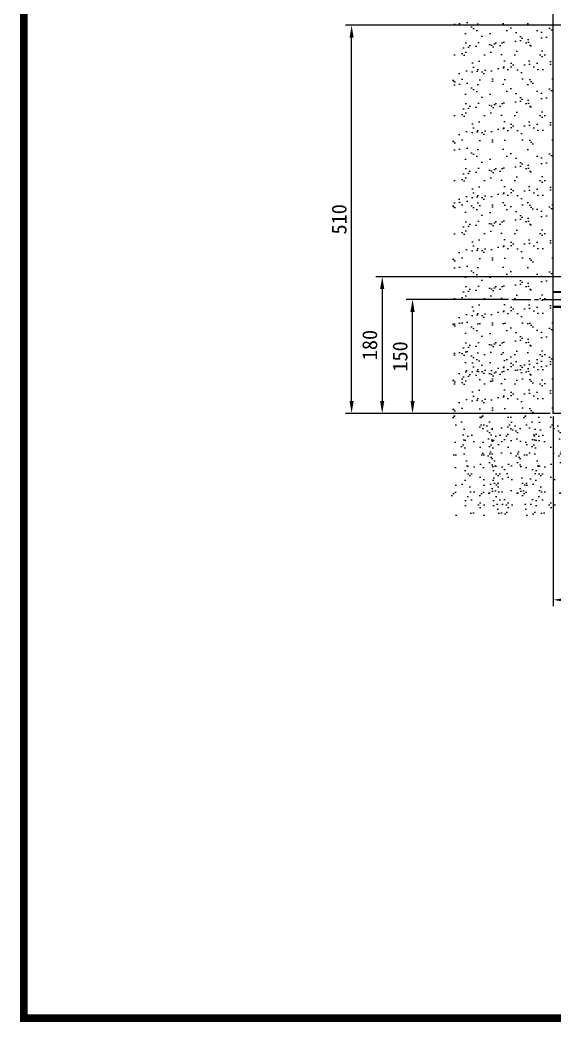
# Model space of a CAD drawing. Header units: millimetres. Extents: x -8699 to 14519, y -2727 to 7848.
# Drawn here: x 5 to 707, y -2727 to -1412 of the extents above; entities that cross this region are included whole.
import ezdxf

# ---------------------------------------------------------------- set-up
doc = ezdxf.new("R2010")
doc.units = ezdxf.units.MM
doc.linetypes.add('CENTER', pattern=[2, 1.25, -0.25, 0.25, -0.25])
doc.layers.add('1', color=7, linetype='Continuous', true_color=0xffffff)
doc.layers.add('4', color=4, linetype='Continuous')
doc.layers.add('Def', color=7, linetype='Continuous')
doc.dimstyles.new('ISO-25', dxfattribs={"dimtxt": 2.5, "dimasz": 2.5, "dimexe": 1.25, "dimexo": 0.625, "dimtad": 1, "dimdsep": 46, "dimtxsty": 'Standard', "dimcen": 2.5, "dimadec": 0, "dimazin": 0, "dimtfac": 1, "dimtmove": 0, "dimatfit": 3, "dimfxl": 1, "dimarcsym": 0})

# ---------------------------------------------------------------- blocks, each defined once
blk = doc.blocks.new('*D251')
at = {"color": 3, "lineweight": -2, "transparency": 16777216}
for p, q in [((646.4, -1778.6), (512.1, -1778.6)), ((520.3, -1911.9), (520.3, -1794.8)), ((700.9, -1928.2), (512.1, -1928.2))]:
    blk.add_line(p, q, dxfattribs=at)
at = {"color": 3, "transparency": 16777216}
for points in [[(517.5, -1794.8), (523, -1794.8), (520.3, -1778.6)], [(517.5, -1911.9), (523, -1911.9), (520.3, -1928.2)]]:
    blk.add_solid(points, dxfattribs=at)
at = {"layer": 'DEFPOINTS', "color": 0, "transparency": 16777216}
for p in [(520.3, -1778.6), (650.5, -1778.6), (705, -1928.2)]:
    blk.add_point(p, dxfattribs=at)
at = {"color": 3, "transparency": 16777216, "insert": (504, -1853.4), "char_height": 19.5, "attachment_point": 5, "rotation": 90}
blk.add_mtext('150', dxfattribs=at)
blk = doc.blocks.new('*D252')
at = {"color": 3, "lineweight": -2, "transparency": 16777216}
for p, q in [((705, -1932.3), (705, -2181.2)), ((1009.6, -2103.2), (1009.6, -2181.2)), ((721.2, -2173), (993.3, -2173))]:
    blk.add_line(p, q, dxfattribs=at)
at = {"color": 3, "transparency": 16777216}
for points in [[(721.2, -2170.3), (721.2, -2175.8), (705, -2173)], [(993.3, -2170.3), (993.3, -2175.8), (1009.6, -2173)]]:
    blk.add_solid(points, dxfattribs=at)
at = {"layer": 'DEFPOINTS', "color": 0, "transparency": 16777216}
for p in [(705, -1928.2), (1009.6, -2099.1), (1009.6, -2173)]:
    blk.add_point(p, dxfattribs=at)
at = {"color": 3, "transparency": 16777216, "insert": (857.3, -2156.8), "char_height": 19.5, "attachment_point": 5}
blk.add_mtext('305', dxfattribs=at)
blk = doc.blocks.new('*D257')
at = {"color": 3, "lineweight": -2, "transparency": 16777216}
for p, q in [((776.9, -1418.4), (432.1, -1418.4)), ((440.3, -1911.9), (440.3, -1434.6)), ((700.9, -1928.2), (432.1, -1928.2))]:
    blk.add_line(p, q, dxfattribs=at)
at = {"color": 3, "transparency": 16777216}
for points in [[(437.6, -1434.6), (443, -1434.6), (440.3, -1418.4)], [(437.6, -1911.9), (443, -1911.9), (440.3, -1928.2)]]:
    blk.add_solid(points, dxfattribs=at)
at = {"layer": 'DEFPOINTS', "color": 0, "transparency": 16777216}
for p in [(440.3, -1418.4), (780.9, -1418.4), (705, -1928.2)]:
    blk.add_point(p, dxfattribs=at)
at = {"color": 3, "transparency": 16777216, "insert": (424, -1673.3), "char_height": 19.5, "attachment_point": 5, "rotation": 90}
blk.add_mtext('510', dxfattribs=at)
blk = doc.blocks.new('*D259')
at = {"color": 3, "lineweight": -2, "transparency": 16777216}
for p, q in [((743.7, -1748.7), (472.3, -1748.7)), ((480.5, -1764.9), (480.5, -1911.9)), ((700.9, -1928.2), (472.3, -1928.2))]:
    blk.add_line(p, q, dxfattribs=at)
at = {"color": 3, "transparency": 16777216}
for points in [[(477.7, -1764.9), (483.2, -1764.9), (480.5, -1748.7)], [(477.7, -1911.9), (483.2, -1911.9), (480.5, -1928.2)]]:
    blk.add_solid(points, dxfattribs=at)
at = {"layer": 'DEFPOINTS', "color": 0, "transparency": 16777216}
for p in [(747.8, -1748.7), (480.5, -1928.2), (705, -1928.2)]:
    blk.add_point(p, dxfattribs=at)
at = {"color": 3, "transparency": 16777216, "insert": (464.2, -1838.4), "char_height": 19.5, "attachment_point": 5, "rotation": 90}
blk.add_mtext('180', dxfattribs=at)

msp = doc.modelspace()

# ---------------------------------------------------------------- hatches: boundary and pattern name
at = {"ltscale": 0.5}
h = msp.add_hatch(dxfattribs=at)
h.set_pattern_fill('AR-SAND', color=256, scale=0.5, style=0)
h.set_pattern_definition([(37.5, (-7410.9, 11144.896), (-0.800016, 24.470662), [0, -19.304, 0, -21.59, 0, -20.6375]), (7.5, (-7410.9, 11144.896), (22.476164, 35.841255), [0, -10.414, 0, -17.399, 0, -6.6675]), (327.5, (-7426.52, 11144.896), (39.54962, 0.07186), [0, -6.35, 0, -22.86, 0, -29.845]), (317.5, (-7426.52, 11144.896), (38.17782, 11.14647), [0, -3.175, 0, -14.986, 0, -17.145])])
h.paths.add_polyline_path([(705, -1497.1), (705, -1413.8), (573.4, -1413.8), (573.4, -1497.1)])
h = msp.add_hatch(dxfattribs=at)
h.set_pattern_fill('AR-SAND', color=256, scale=0.5, style=0)
h.set_pattern_definition([(37.5, (-7410.9, 11065.064), (-0.800016, 24.470662), [0, -19.304, 0, -21.59, 0, -20.6375]), (7.5, (-7410.9, 11065.064), (22.476164, 35.841255), [0, -10.414, 0, -17.399, 0, -6.6675]), (327.5, (-7426.52, 11065.064), (39.54962, 0.07186), [0, -6.35, 0, -22.86, 0, -29.845]), (317.5, (-7426.52, 11065.064), (38.17782, 11.14647), [0, -3.175, 0, -14.986, 0, -17.145])])
h.paths.add_polyline_path([(705, -1576.9), (705, -1493.6), (573.4, -1493.6), (573.4, -1576.9)])
h = msp.add_hatch(dxfattribs=at)
h.set_pattern_fill('AR-SAND', color=256, scale=0.5, style=0)
h.set_pattern_definition([(37.5, (-7410.9, 10979.772), (-0.800016, 24.470662), [0, -19.304, 0, -21.59, 0, -20.6375]), (7.5, (-7410.9, 10979.772), (22.476164, 35.841255), [0, -10.414, 0, -17.399, 0, -6.6675]), (327.5, (-7426.52, 10979.772), (39.54962, 0.07186), [0, -6.35, 0, -22.86, 0, -29.845]), (317.5, (-7426.52, 10979.772), (38.17782, 11.14647), [0, -3.175, 0, -14.986, 0, -17.145])])
h.paths.add_polyline_path([(705, -1662.2), (705, -1578.9), (573.4, -1578.9), (573.4, -1662.2)])
h = msp.add_hatch(dxfattribs=at)
h.set_pattern_fill('AR-SAND', color=256, scale=0.5, style=0)
h.set_pattern_definition([(37.5, (-7410.9, 10910.027), (-0.800016, 24.470662), [0, -19.304, 0, -21.59, 0, -20.6375]), (7.5, (-7410.9, 10910.027), (22.476164, 35.841255), [0, -10.414, 0, -17.399, 0, -6.6675]), (327.5, (-7426.52, 10910.027), (39.54962, 0.07186), [0, -6.35, 0, -22.86, 0, -29.845]), (317.5, (-7426.52, 10910.027), (38.17782, 11.14647), [0, -3.175, 0, -14.986, 0, -17.145])])
h.paths.add_polyline_path([(705, -1731.9), (705, -1648.6), (573.4, -1648.6), (573.4, -1731.9)])
h = msp.add_hatch(dxfattribs=at)
h.set_pattern_fill('AR-SAND', color=256, scale=0.5, style=0)
h.set_pattern_definition([(37.5, (-7410.9, 10824.735), (-0.800016, 24.470662), [0, -19.304, 0, -21.59, 0, -20.6375]), (7.5, (-7410.9, 10824.735), (22.476164, 35.841255), [0, -10.414, 0, -17.399, 0, -6.6675]), (327.5, (-7426.52, 10824.735), (39.54962, 0.07186), [0, -6.35, 0, -22.86, 0, -29.845]), (317.5, (-7426.52, 10824.735), (38.17782, 11.14647), [0, -3.175, 0, -14.986, 0, -17.145])])
h.paths.add_polyline_path([(705, -1817.2), (705, -1733.9), (573.4, -1733.9), (573.4, -1817.2)])
h = msp.add_hatch(dxfattribs=at)
h.set_pattern_fill('AR-SAND', color=256, scale=0.5, style=0)
h.set_pattern_definition([(37.5, (-7410.9, 10751.092), (-0.800016, 24.470662), [0, -19.304, 0, -21.59, 0, -20.6375]), (7.5, (-7410.9, 10751.092), (22.476164, 35.841255), [0, -10.414, 0, -17.399, 0, -6.6675]), (327.5, (-7426.52, 10751.092), (39.54962, 0.07186), [0, -6.35, 0, -22.86, 0, -29.845]), (317.5, (-7426.52, 10751.092), (38.17782, 11.14647), [0, -3.175, 0, -14.986, 0, -17.145])])
h.paths.add_polyline_path([(705, -1890.9), (705, -1807.6), (573.4, -1807.6), (573.4, -1890.9)])
h = msp.add_hatch(dxfattribs=at)
h.set_pattern_fill('AR-SAND', color=256, scale=0.5, style=0)
h.set_pattern_definition([(37.5, (-7410.9, 10712.899), (-0.800016, 24.470662), [0, -19.304, 0, -21.59, 0, -20.6375]), (7.5, (-7410.9, 10712.9), (22.476164, 35.841255), [0, -10.414, 0, -17.399, 0, -6.6675]), (327.5, (-7426.52, 10712.9), (39.54962, 0.07186), [0, -6.35, 0, -22.86, 0, -29.845]), (317.5, (-7426.52, 10712.9), (38.17782, 11.14647), [0, -3.175, 0, -14.986, 0, -17.145])])
h.paths.add_polyline_path([(705, -1929.1), (705, -1845.8), (573.4, -1845.8), (573.4, -1929.1)])
h = msp.add_hatch(dxfattribs=at)
h.set_pattern_fill('AR-SAND', color=256, scale=0.5, angle=-90, style=0)
h.set_pattern_definition([(307.5, (13211.108, 6053.185), (24.470662, 0.800016), [0, -19.304, 0, -21.59, 0, -20.6375]), (277.5, (13211.108, 6053.185), (35.841255, -22.476164), [0, -10.414, 0, -17.399, 0, -6.6675]), (237.5, (13211.108, 6068.806), (0.07186, -39.54962), [0, -6.35, 0, -22.86, 0, -29.845]), (227.5, (13211.108, 6068.806), (11.14647, -38.17782), [0, -3.175, 0, -14.986, 0, -17.145])])
h.paths.add_polyline_path([(569.1, -2062.7), (652.4, -2062.7), (652.4, -1931.1), (569.1, -1931.1)])
h = msp.add_hatch(dxfattribs=at)
h.set_pattern_fill('AR-SAND', color=256, scale=0.5, angle=-90, style=0)
h.set_pattern_definition([(307.5, (13247.972, 6053.185), (24.470662, 0.800016), [0, -19.304, 0, -21.59, 0, -20.6375]), (277.5, (13247.972, 6053.185), (35.841255, -22.476164), [0, -10.414, 0, -17.399, 0, -6.6675]), (237.5, (13247.972, 6068.806), (0.07186, -39.54962), [0, -6.35, 0, -22.86, 0, -29.845]), (227.5, (13247.972, 6068.806), (11.14647, -38.17782), [0, -3.175, 0, -14.986, 0, -17.145])])
h.paths.add_polyline_path([(606, -2062.7), (689.3, -2062.7), (689.3, -1931.1), (606, -1931.1)])
h = msp.add_hatch(dxfattribs=at)
h.set_pattern_fill('AR-SAND', color=256, scale=0.5, angle=-90, style=0)
h.set_pattern_definition([(307.5, (13304.07, 6053.185), (24.470662, 0.800016), [0, -19.304, 0, -21.59, 0, -20.6375]), (277.5, (13304.07, 6053.185), (35.841255, -22.476164), [0, -10.414, 0, -17.399, 0, -6.6675]), (237.5, (13304.07, 6068.806), (0.07186, -39.54962), [0, -6.35, 0, -22.86, 0, -29.845]), (227.5, (13304.07, 6068.806), (11.14647, -38.17782), [0, -3.175, 0, -14.986, 0, -17.145])])
h.paths.add_polyline_path([(662.1, -2062.7), (745.4, -2062.7), (745.4, -1931.1), (662.1, -1931.1)])

# ---------------------------------------------------------------- linework, layer by layer
for p, q in [((705, -1928.2), (705, -857.1)), ((752.9, -1928.2), (705, -1928.2))]:
    msp.add_line(p, q)
at = {"color": 1, "linetype": 'CENTER', "ltscale": 20}
msp.add_line((650.5, -1778.6), (863.6, -1778.6), dxfattribs=at)
at = {"layer": '1', "color": 7, "linetype": 'Continuous'}
for p, q in [((705, -1791.5), (705, -1765.6)), ((1276.5, -1928.2), (705, -1928.2))]:
    msp.add_line(p, q, dxfattribs=at)
at = {"layer": '4'}
for p, q in [((704.9, -1769.3), (705.9, -1768.3)), ((715.4, -1769.3), (704.9, -1769.3)), ((705, -1787.8), (705, -1769.3)), ((705.9, -1768.3), (716.9, -1768.3)), ((715.4, -1787.8), (704.9, -1787.8)), ((705.9, -1788.8), (704.9, -1787.8)), ((705.9, -1788.8), (716.9, -1788.8))]:
    msp.add_line(p, q, dxfattribs=at)
at = {"layer": 'Def', "const_width": 9.9}
msp.add_lwpolyline([(10, -2722.4), (3841.3, -2722.4), (3841.3, 10), (10, 10)], close=True, dxfattribs=at)

# ---------------------------------------------------------------- dimensions: what is measured, and where the dimension line sits
for base, p1, p2, picture, middle in [((440.3, -1418.4), (705, -1928.2), (780.9, -1418.4), '*D257', (424, -1673.3)), ((480.4554, -1928.1962), (747.7705, -1748.6939), (704.9906, -1928.1962), '*D259', (464.2054, -1838.4451)), ((520.3, -1778.6), (705, -1928.2), (650.5, -1778.6), '*D251', (504, -1853.4))]:
    dim = msp.add_linear_dim(base=base, p1=p1, p2=p2, angle=90, dimstyle='ISO-25', override={"dimscale": 6.5, "dimtxt": 3, "dimgap": 1, "dimdec": 0, "dimclrd": 3, "dimclre": 3, "dimclrt": 3, "dimtdec": 0})
    dim.commit()
    dim.dimension.update_dxf_attribs({"geometry": picture, "text_midpoint": middle})
dim = msp.add_linear_dim(base=(1009.6, -2173), p1=(705, -1928.2), p2=(1009.6, -2099.1), dimstyle='ISO-25', override={"dimscale": 6.5, "dimtxt": 3, "dimgap": 1, "dimdec": 0, "dimclrd": 3, "dimclre": 3, "dimclrt": 3, "dimtdec": 0})
dim.commit()
dim.dimension.update_dxf_attribs({"geometry": '*D252', "text_midpoint": (857.3, -2156.8)})

doc.saveas('drawing.dxf')
